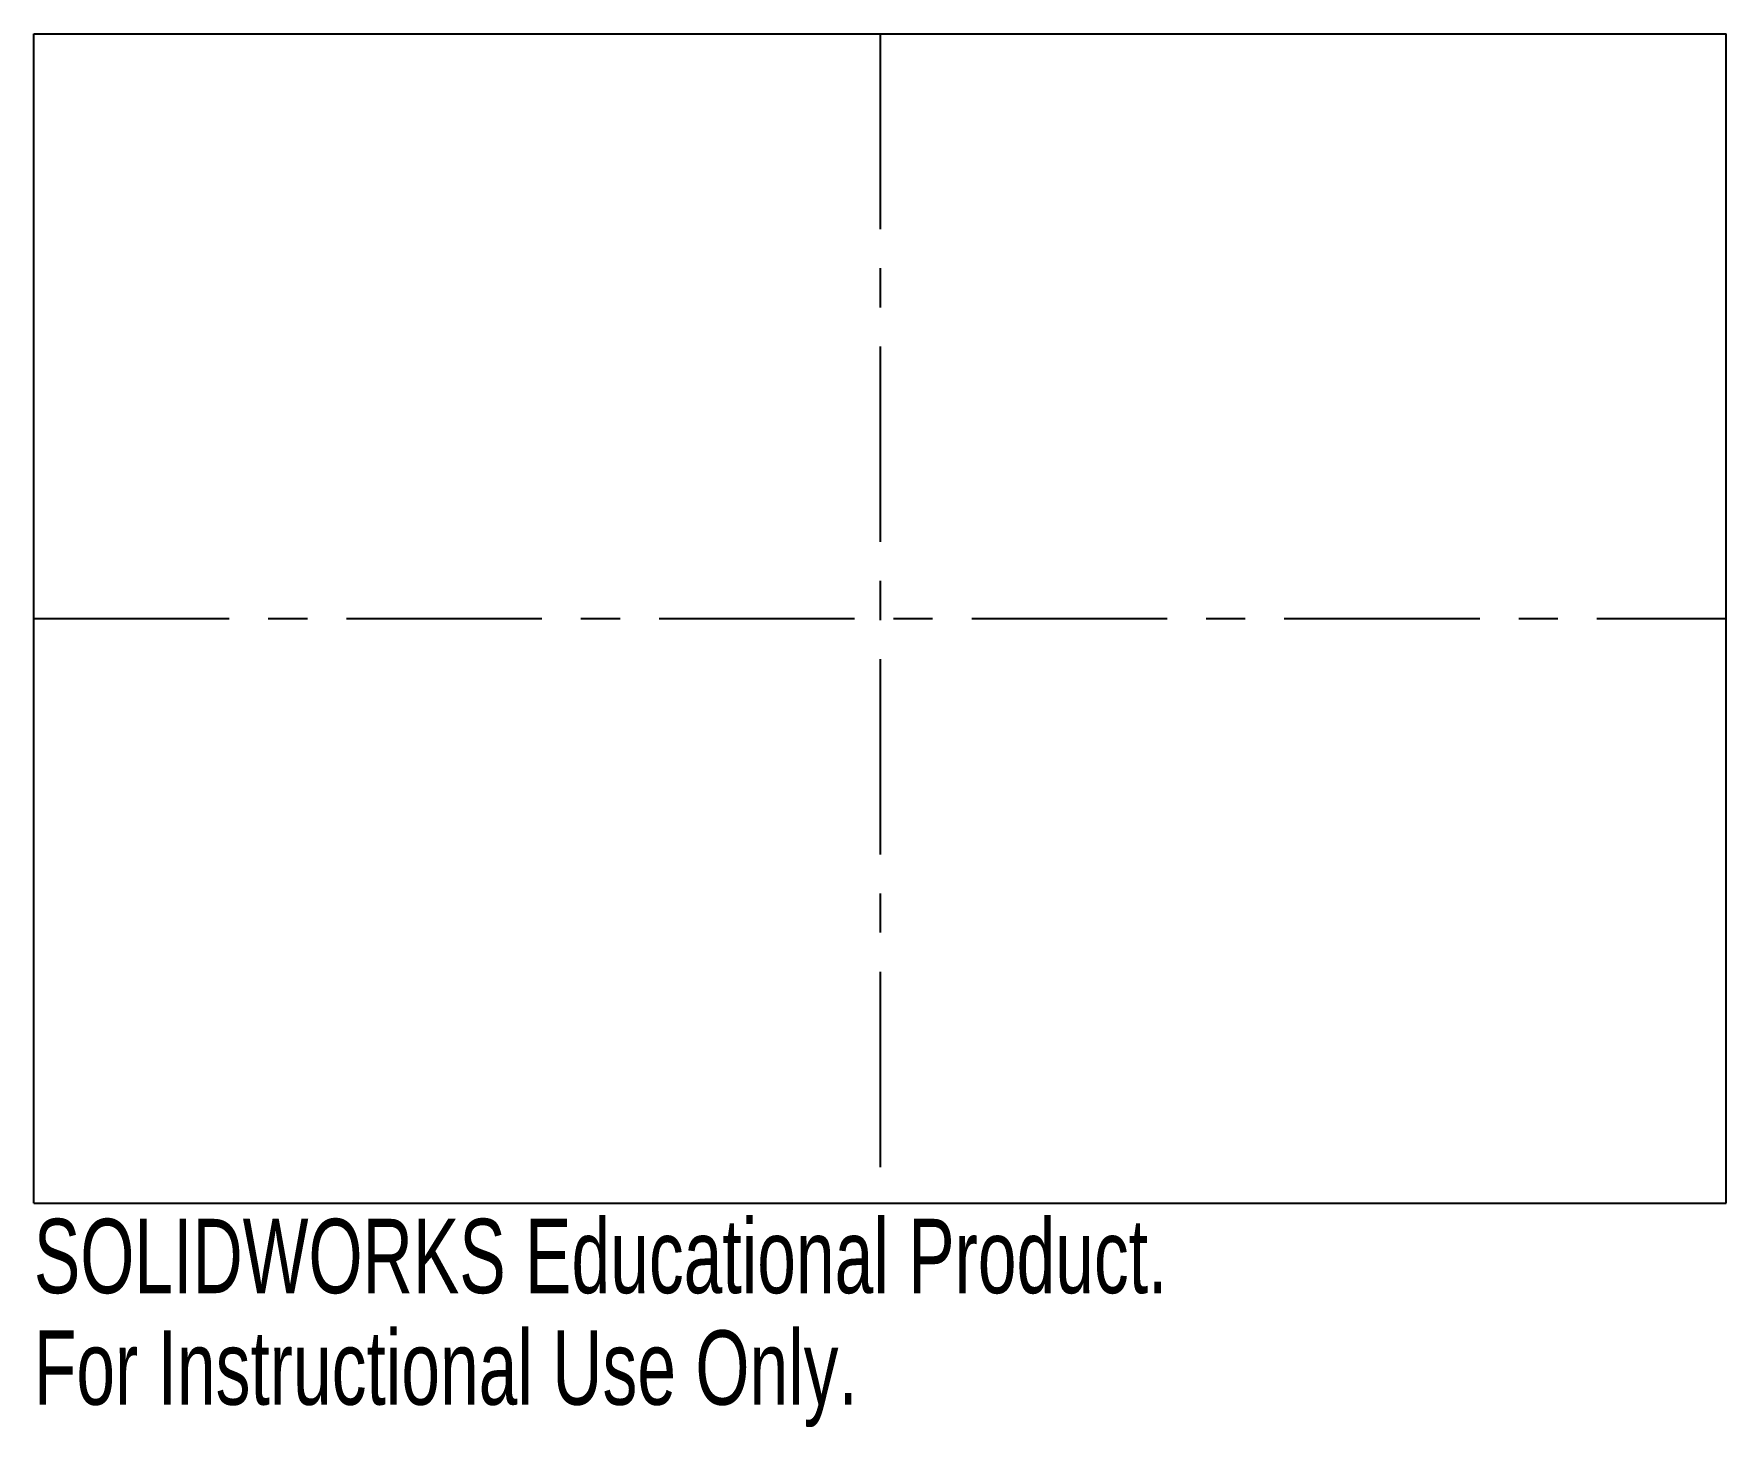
# Model space of a CAD drawing. Header units: millimetres. Extents: x 0 to 110, y -15 to 76.
import ezdxf

# ---------------------------------------------------------------- set-up
doc = ezdxf.new("R2010")
doc.units = ezdxf.units.MM
doc.linetypes.add('CENTERX2', pattern=[20.32, 12.7, -2.54, 2.54, -2.54])
doc.styles.add('SLDTEXTSTYLE0', font='TXT', dxfattribs={"width": 0.7})

msp = doc.modelspace()

# ---------------------------------------------------------------- linework, layer by layer
at = {"color": 7, "linetype": 'Continuous'}
for p, q in [((0, 0), (0, 76)), ((0, 76), (110, 76)), ((110, 0), (110, 76)), ((0, 0), (110, 0))]:
    msp.add_line(p, q, dxfattribs=at)
at = {"color": 7, "linetype": 'CENTERX2'}
for p, q in [((55, 76), (55, 0)), ((0, 38), (110, 38))]:
    msp.add_line(p, q, dxfattribs=at)

# ---------------------------------------------------------------- texts
at = {"color": 7, "linetype": 'Continuous', "char_height": 4.8336, "attachment_point": 1, "style": 'SLDTEXTSTYLE0'}
for s, insert in [('SOLIDWORKS Educational Product.', (0, -1.02)), ('For Instructional Use Only.', (0, -8.27))]:
    msp.add_mtext(s, dxfattribs=dict(at, insert=insert))

doc.saveas('drawing.dxf')
